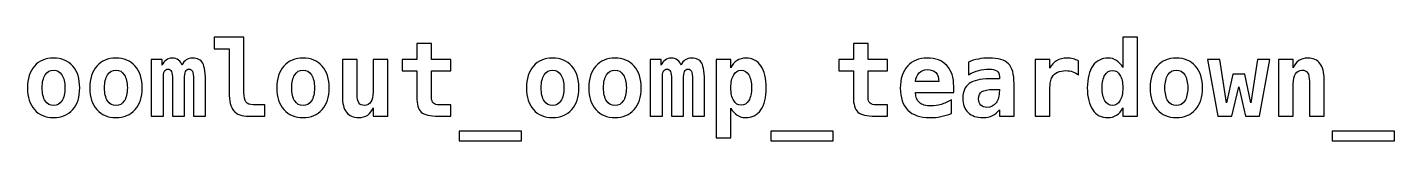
# Model space of a CAD drawing. Header units: centimetres. Extents: x -11.4 to 11.4, y -0.4 to 0.4.
# Drawn here: x -11.44 to -0.26, y -0.44 to 0.4 of the extents above; entities that cross this region are included whole.
import ezdxf

# ---------------------------------------------------------------- set-up
doc = ezdxf.new("R2010")
doc.units = ezdxf.units.CM
doc.header["$MEASUREMENT"] = 0
doc.layers.add('Layer 1', color=7, linetype='Continuous')

msp = doc.modelspace()

# ---------------------------------------------------------------- linework, layer by layer
at = {"layer": 'Layer 1'}
for points, knots in [([(-9.7876, -0.05109), (-9.7876, -0.05109), (-9.7876, 0.30607), (-9.7876, 0.30607), (-9.7876, 0.30607), (-9.7876, 0.30607), (-9.91037, 0.30607), (-9.91037, 0.30607), (-9.91037, 0.30607), (-9.91037, 0.30607), (-9.91037, 0.3992), (-9.91037, 0.3992), (-9.91037, 0.3992), (-9.91037, 0.3992), (-9.66653, 0.3992), (-9.66653, 0.3992), (-9.66653, 0.3992), (-9.66653, 0.3992), (-9.66653, -0.05109), (-9.66653, -0.05109), (-9.66653, -0.05109), (-9.66653, -0.08749), (-9.66088, -0.11318), (-9.64959, -0.12842), (-9.64959, -0.12842), (-9.6383, -0.14352), (-9.61911, -0.15114), (-9.59216, -0.15114), (-9.59216, -0.15114), (-9.59216, -0.15114), (-9.4955, -0.15114), (-9.4955, -0.15114), (-9.4955, -0.15114), (-9.4955, -0.15114), (-9.4955, -0.24427), (-9.4955, -0.24427), (-9.4955, -0.24427), (-9.4955, -0.24427), (-9.62603, -0.24427), (-9.62603, -0.24427), (-9.62603, -0.24427), (-9.6836, -0.24427), (-9.72495, -0.22931), (-9.75006, -0.19954), (-9.75006, -0.19954), (-9.77504, -0.16976), (-9.7876, -0.12037), (-9.7876, -0.05109)], [0, 0, 0, 0, 0.07692308, 0.07692308, 0.07692308, 0.07692308, 0.15384615, 0.15384615, 0.15384615, 0.15384615, 0.23076923, 0.23076923, 0.23076923, 0.23076923, 0.30769231, 0.30769231, 0.30769231, 0.30769231, 0.38461538, 0.38461538, 0.38461538, 0.38461538, 0.46153846, 0.46153846, 0.46153846, 0.46153846, 0.53846154, 0.53846154, 0.53846154, 0.53846154, 0.61538462, 0.61538462, 0.61538462, 0.61538462, 0.69230769, 0.69230769, 0.69230769, 0.69230769, 0.76923077, 0.76923077, 0.76923077, 0.76923077, 0.84615385, 0.84615385, 0.84615385, 0.84615385, 1, 1, 1, 1]), ([(-8.13319, 0.35009), (-8.13319, 0.35009), (-8.13319, 0.21886), (-8.13319, 0.21886), (-8.13319, 0.21886), (-8.13319, 0.21886), (-7.97486, 0.21886), (-7.97486, 0.21886), (-7.97486, 0.21886), (-7.97486, 0.21886), (-7.97486, 0.12572), (-7.97486, 0.12572), (-7.97486, 0.12572), (-7.97486, 0.12572), (-8.13319, 0.12572), (-8.13319, 0.12572), (-8.13319, 0.12572), (-8.13319, 0.12572), (-8.13319, -0.09328), (-8.13319, -0.09328), (-8.13319, -0.09328), (-8.13319, -0.11388), (-8.12811, -0.1287), (-8.11809, -0.13773), (-8.11809, -0.13773), (-8.10807, -0.14662), (-8.09128, -0.15114), (-8.06786, -0.15114), (-8.06786, -0.15114), (-8.06786, -0.15114), (-7.97486, -0.15114), (-7.97486, -0.15114), (-7.97486, -0.15114), (-7.97486, -0.15114), (-7.97486, -0.24427), (-7.97486, -0.24427), (-7.97486, -0.24427), (-7.97486, -0.24427), (-8.07661, -0.24427), (-8.07661, -0.24427), (-8.07661, -0.24427), (-8.14603, -0.24427), (-8.19302, -0.23312), (-8.21744, -0.21097), (-8.21744, -0.21097), (-8.24199, -0.18881), (-8.25427, -0.14761), (-8.25427, -0.08749), (-8.25427, -0.08749), (-8.25427, -0.08749), (-8.25427, 0.12572), (-8.25427, 0.12572), (-8.25427, 0.12572), (-8.25427, 0.12572), (-8.3728, 0.12572), (-8.3728, 0.12572), (-8.3728, 0.12572), (-8.3728, 0.12572), (-8.3728, 0.21886), (-8.3728, 0.21886), (-8.3728, 0.21886), (-8.3728, 0.21886), (-8.25427, 0.21886), (-8.25427, 0.21886), (-8.25427, 0.21886), (-8.25427, 0.21886), (-8.25427, 0.35009), (-8.25427, 0.35009), (-8.25427, 0.35009), (-8.25427, 0.35009), (-8.13319, 0.35009), (-8.13319, 0.35009)], [0, 0, 0, 0, 0.05263158, 0.05263158, 0.05263158, 0.05263158, 0.10526316, 0.10526316, 0.10526316, 0.10526316, 0.15789474, 0.15789474, 0.15789474, 0.15789474, 0.21052632, 0.21052632, 0.21052632, 0.21052632, 0.26315789, 0.26315789, 0.26315789, 0.26315789, 0.31578947, 0.31578947, 0.31578947, 0.31578947, 0.36842105, 0.36842105, 0.36842105, 0.36842105, 0.42105263, 0.42105263, 0.42105263, 0.42105263, 0.47368421, 0.47368421, 0.47368421, 0.47368421, 0.52631579, 0.52631579, 0.52631579, 0.52631579, 0.57894737, 0.57894737, 0.57894737, 0.57894737, 0.63157895, 0.63157895, 0.63157895, 0.63157895, 0.68421053, 0.68421053, 0.68421053, 0.68421053, 0.73684211, 0.73684211, 0.73684211, 0.73684211, 0.78947368, 0.78947368, 0.78947368, 0.78947368, 0.84210526, 0.84210526, 0.84210526, 0.84210526, 0.89473684, 0.89473684, 0.89473684, 0.89473684, 1, 1, 1, 1]), ([(-4.56529, 0.35009), (-4.56529, 0.35009), (-4.56529, 0.21886), (-4.56529, 0.21886), (-4.56529, 0.21886), (-4.56529, 0.21886), (-4.40696, 0.21886), (-4.40696, 0.21886), (-4.40696, 0.21886), (-4.40696, 0.21886), (-4.40696, 0.12572), (-4.40696, 0.12572), (-4.40696, 0.12572), (-4.40696, 0.12572), (-4.56529, 0.12572), (-4.56529, 0.12572), (-4.56529, 0.12572), (-4.56529, 0.12572), (-4.56529, -0.09328), (-4.56529, -0.09328), (-4.56529, -0.09328), (-4.56529, -0.11388), (-4.56021, -0.1287), (-4.55019, -0.13773), (-4.55019, -0.13773), (-4.54017, -0.14662), (-4.52338, -0.15114), (-4.49996, -0.15114), (-4.49996, -0.15114), (-4.49996, -0.15114), (-4.40696, -0.15114), (-4.40696, -0.15114), (-4.40696, -0.15114), (-4.40696, -0.15114), (-4.40696, -0.24427), (-4.40696, -0.24427), (-4.40696, -0.24427), (-4.40696, -0.24427), (-4.50871, -0.24427), (-4.50871, -0.24427), (-4.50871, -0.24427), (-4.57813, -0.24427), (-4.62512, -0.23312), (-4.64954, -0.21097), (-4.64954, -0.21097), (-4.67409, -0.18881), (-4.68637, -0.14761), (-4.68637, -0.08749), (-4.68637, -0.08749), (-4.68637, -0.08749), (-4.68637, 0.12572), (-4.68637, 0.12572), (-4.68637, 0.12572), (-4.68637, 0.12572), (-4.8049, 0.12572), (-4.8049, 0.12572), (-4.8049, 0.12572), (-4.8049, 0.12572), (-4.8049, 0.21886), (-4.8049, 0.21886), (-4.8049, 0.21886), (-4.8049, 0.21886), (-4.68637, 0.21886), (-4.68637, 0.21886), (-4.68637, 0.21886), (-4.68637, 0.21886), (-4.68637, 0.35009), (-4.68637, 0.35009), (-4.68637, 0.35009), (-4.68637, 0.35009), (-4.56529, 0.35009), (-4.56529, 0.35009)], [0, 0, 0, 0, 0.05263158, 0.05263158, 0.05263158, 0.05263158, 0.10526316, 0.10526316, 0.10526316, 0.10526316, 0.15789474, 0.15789474, 0.15789474, 0.15789474, 0.21052632, 0.21052632, 0.21052632, 0.21052632, 0.26315789, 0.26315789, 0.26315789, 0.26315789, 0.31578947, 0.31578947, 0.31578947, 0.31578947, 0.36842105, 0.36842105, 0.36842105, 0.36842105, 0.42105263, 0.42105263, 0.42105263, 0.42105263, 0.47368421, 0.47368421, 0.47368421, 0.47368421, 0.52631579, 0.52631579, 0.52631579, 0.52631579, 0.57894737, 0.57894737, 0.57894737, 0.57894737, 0.63157895, 0.63157895, 0.63157895, 0.63157895, 0.68421053, 0.68421053, 0.68421053, 0.68421053, 0.73684211, 0.73684211, 0.73684211, 0.73684211, 0.78947368, 0.78947368, 0.78947368, 0.78947368, 0.84210526, 0.84210526, 0.84210526, 0.84210526, 0.89473684, 0.89473684, 0.89473684, 0.89473684, 1, 1, 1, 1]), ([(-2.48501, 0.1531), (-2.48501, 0.1531), (-2.48501, 0.3992), (-2.48501, 0.3992), (-2.48501, 0.3992), (-2.48501, 0.3992), (-2.36393, 0.3992), (-2.36393, 0.3992), (-2.36393, 0.3992), (-2.36393, 0.3992), (-2.36393, -0.24427), (-2.36393, -0.24427), (-2.36393, -0.24427), (-2.36393, -0.24427), (-2.48501, -0.24427), (-2.48501, -0.24427), (-2.48501, -0.24427), (-2.48501, -0.24427), (-2.48501, -0.17569), (-2.48501, -0.17569), (-2.48501, -0.17569), (-2.49799, -0.20236), (-2.51464, -0.2224), (-2.53524, -0.23594), (-2.53524, -0.23594), (-2.5557, -0.24935), (-2.57983, -0.25612), (-2.60763, -0.25612), (-2.60763, -0.25612), (-2.66055, -0.25612), (-2.70161, -0.23496), (-2.73082, -0.19248), (-2.73082, -0.19248), (-2.76003, -0.15001), (-2.77457, -0.09032), (-2.77457, -0.01313), (-2.77457, -0.01313), (-2.77457, 0.06519), (-2.75975, 0.12516), (-2.73012, 0.16707), (-2.73012, 0.16707), (-2.70062, 0.20898), (-2.65829, 0.22987), (-2.60354, 0.22987), (-2.60354, 0.22987), (-2.5787, 0.22987), (-2.55655, 0.22352), (-2.53679, 0.21067), (-2.53679, 0.21067), (-2.51718, 0.19783), (-2.49982, 0.17864), (-2.48501, 0.1531)], [0, 0, 0, 0, 0.07142857, 0.07142857, 0.07142857, 0.07142857, 0.14285714, 0.14285714, 0.14285714, 0.14285714, 0.21428571, 0.21428571, 0.21428571, 0.21428571, 0.28571429, 0.28571429, 0.28571429, 0.28571429, 0.35714286, 0.35714286, 0.35714286, 0.35714286, 0.42857143, 0.42857143, 0.42857143, 0.42857143, 0.5, 0.5, 0.5, 0.5, 0.57142857, 0.57142857, 0.57142857, 0.57142857, 0.64285714, 0.64285714, 0.64285714, 0.64285714, 0.71428571, 0.71428571, 0.71428571, 0.71428571, 0.78571429, 0.78571429, 0.78571429, 0.78571429, 0.85714286, 0.85714286, 0.85714286, 0.85714286, 1, 1, 1, 1]), ([(-11.43608, -0.01313), (-11.43608, 0.06152), (-11.41675, 0.12064), (-11.37808, 0.16439), (-11.37808, 0.16439), (-11.33928, 0.20799), (-11.28735, 0.22987), (-11.22201, 0.22987), (-11.22201, 0.22987), (-11.15654, 0.22987), (-11.10447, 0.20799), (-11.06566, 0.16439), (-11.06566, 0.16439), (-11.027, 0.12064), (-11.00766, 0.06152), (-11.00766, -0.01313), (-11.00766, -0.01313), (-11.00766, -0.08778), (-11.027, -0.1469), (-11.06566, -0.19065), (-11.06566, -0.19065), (-11.10447, -0.23425), (-11.15654, -0.25612), (-11.22201, -0.25612), (-11.22201, -0.25612), (-11.28735, -0.25612), (-11.33928, -0.23425), (-11.37808, -0.19065), (-11.37808, -0.19065), (-11.41675, -0.1469), (-11.43608, -0.08778), (-11.43608, -0.01313)], [0, 0, 0, 0, 0.11111111, 0.11111111, 0.11111111, 0.11111111, 0.22222222, 0.22222222, 0.22222222, 0.22222222, 0.33333333, 0.33333333, 0.33333333, 0.33333333, 0.44444444, 0.44444444, 0.44444444, 0.44444444, 0.55555556, 0.55555556, 0.55555556, 0.55555556, 0.66666667, 0.66666667, 0.66666667, 0.66666667, 0.77777778, 0.77777778, 0.77777778, 0.77777778, 1, 1, 1, 1]), ([(-10.92638, -0.01313), (-10.92638, 0.06152), (-10.90705, 0.12064), (-10.86838, 0.16439), (-10.86838, 0.16439), (-10.82958, 0.20799), (-10.77765, 0.22987), (-10.71231, 0.22987), (-10.71231, 0.22987), (-10.64684, 0.22987), (-10.59477, 0.20799), (-10.55596, 0.16439), (-10.55596, 0.16439), (-10.5173, 0.12064), (-10.49796, 0.06152), (-10.49796, -0.01313), (-10.49796, -0.01313), (-10.49796, -0.08778), (-10.5173, -0.1469), (-10.55596, -0.19065), (-10.55596, -0.19065), (-10.59477, -0.23425), (-10.64684, -0.25612), (-10.71231, -0.25612), (-10.71231, -0.25612), (-10.77765, -0.25612), (-10.82958, -0.23425), (-10.86838, -0.19065), (-10.86838, -0.19065), (-10.90705, -0.1469), (-10.92638, -0.08778), (-10.92638, -0.01313)], [0, 0, 0, 0, 0.11111111, 0.11111111, 0.11111111, 0.11111111, 0.22222222, 0.22222222, 0.22222222, 0.22222222, 0.33333333, 0.33333333, 0.33333333, 0.33333333, 0.44444444, 0.44444444, 0.44444444, 0.44444444, 0.55555556, 0.55555556, 0.55555556, 0.55555556, 0.66666667, 0.66666667, 0.66666667, 0.66666667, 0.77777778, 0.77777778, 0.77777778, 0.77777778, 1, 1, 1, 1]), ([(-10.17199, 0.17243), (-10.16296, 0.19205), (-10.15139, 0.20644), (-10.13728, 0.21575), (-10.13728, 0.21575), (-10.12317, 0.22521), (-10.10595, 0.22987), (-10.08563, 0.22987), (-10.08563, 0.22987), (-10.0457, 0.22987), (-10.01804, 0.21604), (-10.0028, 0.18852), (-10.0028, 0.18852), (-9.98742, 0.161), (-9.9798, 0.10357), (-9.9798, 0.0165), (-9.9798, 0.0165), (-9.9798, 0.0165), (-9.9798, -0.24427), (-9.9798, -0.24427), (-9.9798, -0.24427), (-9.9798, -0.24427), (-10.07886, -0.24427), (-10.07886, -0.24427), (-10.07886, -0.24427), (-10.07886, -0.24427), (-10.07886, 0.05291), (-10.07886, 0.05291), (-10.07886, 0.05291), (-10.07886, 0.08734), (-10.08154, 0.11034), (-10.08676, 0.12191), (-10.08676, 0.12191), (-10.09198, 0.13349), (-10.10144, 0.13927), (-10.11527, 0.13927), (-10.11527, 0.13927), (-10.12909, 0.13927), (-10.13869, 0.13334), (-10.14419, 0.12149), (-10.14419, 0.12149), (-10.1497, 0.10964), (-10.15252, 0.08678), (-10.15252, 0.05291), (-10.15252, 0.05291), (-10.15252, 0.05291), (-10.15252, -0.24427), (-10.15252, -0.24427), (-10.15252, -0.24427), (-10.15252, -0.24427), (-10.25073, -0.24427), (-10.25073, -0.24427), (-10.25073, -0.24427), (-10.25073, -0.24427), (-10.25073, 0.05291), (-10.25073, 0.05291), (-10.25073, 0.05291), (-10.25073, 0.08678), (-10.25355, 0.10964), (-10.25906, 0.12149), (-10.25906, 0.12149), (-10.26456, 0.13334), (-10.27416, 0.13927), (-10.28799, 0.13927), (-10.28799, 0.13927), (-10.30181, 0.13927), (-10.31127, 0.13349), (-10.31649, 0.12191), (-10.31649, 0.12191), (-10.32171, 0.11034), (-10.32439, 0.08734), (-10.32439, 0.05291), (-10.32439, 0.05291), (-10.32439, 0.05291), (-10.32439, -0.24427), (-10.32439, -0.24427), (-10.32439, -0.24427), (-10.32439, -0.24427), (-10.42345, -0.24427), (-10.42345, -0.24427), (-10.42345, -0.24427), (-10.42345, -0.24427), (-10.42345, 0.21886), (-10.42345, 0.21886), (-10.42345, 0.21886), (-10.42345, 0.21886), (-10.3354, 0.21886), (-10.3354, 0.21886), (-10.3354, 0.21886), (-10.3354, 0.21886), (-10.3354, 0.17074), (-10.3354, 0.17074), (-10.3354, 0.17074), (-10.32849, 0.18894), (-10.31748, 0.20334), (-10.30224, 0.21392), (-10.30224, 0.21392), (-10.28714, 0.2245), (-10.27021, 0.22987), (-10.25144, 0.22987), (-10.25144, 0.22987), (-10.23267, 0.22987), (-10.2156, 0.22422), (-10.20007, 0.21307), (-10.20007, 0.21307), (-10.18469, 0.20193), (-10.17524, 0.18838), (-10.17199, 0.17243)], [0, 0, 0, 0, 0.03571429, 0.03571429, 0.03571429, 0.03571429, 0.07142857, 0.07142857, 0.07142857, 0.07142857, 0.10714286, 0.10714286, 0.10714286, 0.10714286, 0.14285714, 0.14285714, 0.14285714, 0.14285714, 0.17857143, 0.17857143, 0.17857143, 0.17857143, 0.21428571, 0.21428571, 0.21428571, 0.21428571, 0.25, 0.25, 0.25, 0.25, 0.28571429, 0.28571429, 0.28571429, 0.28571429, 0.32142857, 0.32142857, 0.32142857, 0.32142857, 0.35714286, 0.35714286, 0.35714286, 0.35714286, 0.39285714, 0.39285714, 0.39285714, 0.39285714, 0.42857143, 0.42857143, 0.42857143, 0.42857143, 0.46428571, 0.46428571, 0.46428571, 0.46428571, 0.5, 0.5, 0.5, 0.5, 0.53571429, 0.53571429, 0.53571429, 0.53571429, 0.57142857, 0.57142857, 0.57142857, 0.57142857, 0.60714286, 0.60714286, 0.60714286, 0.60714286, 0.64285714, 0.64285714, 0.64285714, 0.64285714, 0.67857143, 0.67857143, 0.67857143, 0.67857143, 0.71428571, 0.71428571, 0.71428571, 0.71428571, 0.75, 0.75, 0.75, 0.75, 0.78571429, 0.78571429, 0.78571429, 0.78571429, 0.82142857, 0.82142857, 0.82142857, 0.82142857, 0.85714286, 0.85714286, 0.85714286, 0.85714286, 0.89285714, 0.89285714, 0.89285714, 0.89285714, 0.92857143, 0.92857143, 0.92857143, 0.92857143, 1, 1, 1, 1]), ([(-9.39728, -0.01313), (-9.39728, 0.06152), (-9.37795, 0.12064), (-9.33928, 0.16439), (-9.33928, 0.16439), (-9.30048, 0.20799), (-9.24855, 0.22987), (-9.18321, 0.22987), (-9.18321, 0.22987), (-9.11774, 0.22987), (-9.06567, 0.20799), (-9.02686, 0.16439), (-9.02686, 0.16439), (-8.9882, 0.12064), (-8.96886, 0.06152), (-8.96886, -0.01313), (-8.96886, -0.01313), (-8.96886, -0.08778), (-8.9882, -0.1469), (-9.02686, -0.19065), (-9.02686, -0.19065), (-9.06567, -0.23425), (-9.11774, -0.25612), (-9.18321, -0.25612), (-9.18321, -0.25612), (-9.24855, -0.25612), (-9.30048, -0.23425), (-9.33928, -0.19065), (-9.33928, -0.19065), (-9.37795, -0.1469), (-9.39728, -0.08778), (-9.39728, -0.01313)], [0, 0, 0, 0, 0.11111111, 0.11111111, 0.11111111, 0.11111111, 0.22222222, 0.22222222, 0.22222222, 0.22222222, 0.33333333, 0.33333333, 0.33333333, 0.33333333, 0.44444444, 0.44444444, 0.44444444, 0.44444444, 0.55555556, 0.55555556, 0.55555556, 0.55555556, 0.66666667, 0.66666667, 0.66666667, 0.66666667, 0.77777778, 0.77777778, 0.77777778, 0.77777778, 1, 1, 1, 1]), ([(-7.35848, -0.01313), (-7.35848, 0.06152), (-7.33915, 0.12064), (-7.30048, 0.16439), (-7.30048, 0.16439), (-7.26168, 0.20799), (-7.20975, 0.22987), (-7.14441, 0.22987), (-7.14441, 0.22987), (-7.07894, 0.22987), (-7.02687, 0.20799), (-6.98806, 0.16439), (-6.98806, 0.16439), (-6.9494, 0.12064), (-6.93006, 0.06152), (-6.93006, -0.01313), (-6.93006, -0.01313), (-6.93006, -0.08778), (-6.9494, -0.1469), (-6.98806, -0.19065), (-6.98806, -0.19065), (-7.02687, -0.23425), (-7.07894, -0.25612), (-7.14441, -0.25612), (-7.14441, -0.25612), (-7.20975, -0.25612), (-7.26168, -0.23425), (-7.30048, -0.19065), (-7.30048, -0.19065), (-7.33915, -0.1469), (-7.35848, -0.08778), (-7.35848, -0.01313)], [0, 0, 0, 0, 0.11111111, 0.11111111, 0.11111111, 0.11111111, 0.22222222, 0.22222222, 0.22222222, 0.22222222, 0.33333333, 0.33333333, 0.33333333, 0.33333333, 0.44444444, 0.44444444, 0.44444444, 0.44444444, 0.55555556, 0.55555556, 0.55555556, 0.55555556, 0.66666667, 0.66666667, 0.66666667, 0.66666667, 0.77777778, 0.77777778, 0.77777778, 0.77777778, 1, 1, 1, 1]), ([(-6.84878, -0.01313), (-6.84878, 0.06152), (-6.82945, 0.12064), (-6.79078, 0.16439), (-6.79078, 0.16439), (-6.75198, 0.20799), (-6.70005, 0.22987), (-6.63471, 0.22987), (-6.63471, 0.22987), (-6.56924, 0.22987), (-6.51717, 0.20799), (-6.47836, 0.16439), (-6.47836, 0.16439), (-6.4397, 0.12064), (-6.42036, 0.06152), (-6.42036, -0.01313), (-6.42036, -0.01313), (-6.42036, -0.08778), (-6.4397, -0.1469), (-6.47836, -0.19065), (-6.47836, -0.19065), (-6.51717, -0.23425), (-6.56924, -0.25612), (-6.63471, -0.25612), (-6.63471, -0.25612), (-6.70005, -0.25612), (-6.75198, -0.23425), (-6.79078, -0.19065), (-6.79078, -0.19065), (-6.82945, -0.1469), (-6.84878, -0.08778), (-6.84878, -0.01313)], [0, 0, 0, 0, 0.11111111, 0.11111111, 0.11111111, 0.11111111, 0.22222222, 0.22222222, 0.22222222, 0.22222222, 0.33333333, 0.33333333, 0.33333333, 0.33333333, 0.44444444, 0.44444444, 0.44444444, 0.44444444, 0.55555556, 0.55555556, 0.55555556, 0.55555556, 0.66666667, 0.66666667, 0.66666667, 0.66666667, 0.77777778, 0.77777778, 0.77777778, 0.77777778, 1, 1, 1, 1]), ([(-6.09439, 0.17243), (-6.08536, 0.19205), (-6.07379, 0.20644), (-6.05968, 0.21575), (-6.05968, 0.21575), (-6.04557, 0.22521), (-6.02835, 0.22987), (-6.00803, 0.22987), (-6.00803, 0.22987), (-5.9681, 0.22987), (-5.94044, 0.21604), (-5.9252, 0.18852), (-5.9252, 0.18852), (-5.90982, 0.161), (-5.9022, 0.10357), (-5.9022, 0.0165), (-5.9022, 0.0165), (-5.9022, 0.0165), (-5.9022, -0.24427), (-5.9022, -0.24427), (-5.9022, -0.24427), (-5.9022, -0.24427), (-6.00126, -0.24427), (-6.00126, -0.24427), (-6.00126, -0.24427), (-6.00126, -0.24427), (-6.00126, 0.05291), (-6.00126, 0.05291), (-6.00126, 0.05291), (-6.00126, 0.08734), (-6.00394, 0.11034), (-6.00916, 0.12191), (-6.00916, 0.12191), (-6.01438, 0.13349), (-6.02384, 0.13927), (-6.03767, 0.13927), (-6.03767, 0.13927), (-6.05149, 0.13927), (-6.06109, 0.13334), (-6.06659, 0.12149), (-6.06659, 0.12149), (-6.0721, 0.10964), (-6.07492, 0.08678), (-6.07492, 0.05291), (-6.07492, 0.05291), (-6.07492, 0.05291), (-6.07492, -0.24427), (-6.07492, -0.24427), (-6.07492, -0.24427), (-6.07492, -0.24427), (-6.17313, -0.24427), (-6.17313, -0.24427), (-6.17313, -0.24427), (-6.17313, -0.24427), (-6.17313, 0.05291), (-6.17313, 0.05291), (-6.17313, 0.05291), (-6.17313, 0.08678), (-6.17595, 0.10964), (-6.18146, 0.12149), (-6.18146, 0.12149), (-6.18696, 0.13334), (-6.19656, 0.13927), (-6.21039, 0.13927), (-6.21039, 0.13927), (-6.22421, 0.13927), (-6.23367, 0.13349), (-6.23889, 0.12191), (-6.23889, 0.12191), (-6.24411, 0.11034), (-6.24679, 0.08734), (-6.24679, 0.05291), (-6.24679, 0.05291), (-6.24679, 0.05291), (-6.24679, -0.24427), (-6.24679, -0.24427), (-6.24679, -0.24427), (-6.24679, -0.24427), (-6.34585, -0.24427), (-6.34585, -0.24427), (-6.34585, -0.24427), (-6.34585, -0.24427), (-6.34585, 0.21886), (-6.34585, 0.21886), (-6.34585, 0.21886), (-6.34585, 0.21886), (-6.2578, 0.21886), (-6.2578, 0.21886), (-6.2578, 0.21886), (-6.2578, 0.21886), (-6.2578, 0.17074), (-6.2578, 0.17074), (-6.2578, 0.17074), (-6.25089, 0.18894), (-6.23988, 0.20334), (-6.22464, 0.21392), (-6.22464, 0.21392), (-6.20954, 0.2245), (-6.19261, 0.22987), (-6.17384, 0.22987), (-6.17384, 0.22987), (-6.15507, 0.22987), (-6.138, 0.22422), (-6.12247, 0.21307), (-6.12247, 0.21307), (-6.10709, 0.20193), (-6.09764, 0.18838), (-6.09439, 0.17243)], [0, 0, 0, 0, 0.03571429, 0.03571429, 0.03571429, 0.03571429, 0.07142857, 0.07142857, 0.07142857, 0.07142857, 0.10714286, 0.10714286, 0.10714286, 0.10714286, 0.14285714, 0.14285714, 0.14285714, 0.14285714, 0.17857143, 0.17857143, 0.17857143, 0.17857143, 0.21428571, 0.21428571, 0.21428571, 0.21428571, 0.25, 0.25, 0.25, 0.25, 0.28571429, 0.28571429, 0.28571429, 0.28571429, 0.32142857, 0.32142857, 0.32142857, 0.32142857, 0.35714286, 0.35714286, 0.35714286, 0.35714286, 0.39285714, 0.39285714, 0.39285714, 0.39285714, 0.42857143, 0.42857143, 0.42857143, 0.42857143, 0.46428571, 0.46428571, 0.46428571, 0.46428571, 0.5, 0.5, 0.5, 0.5, 0.53571429, 0.53571429, 0.53571429, 0.53571429, 0.57142857, 0.57142857, 0.57142857, 0.57142857, 0.60714286, 0.60714286, 0.60714286, 0.60714286, 0.64285714, 0.64285714, 0.64285714, 0.64285714, 0.67857143, 0.67857143, 0.67857143, 0.67857143, 0.71428571, 0.71428571, 0.71428571, 0.71428571, 0.75, 0.75, 0.75, 0.75, 0.78571429, 0.78571429, 0.78571429, 0.78571429, 0.82142857, 0.82142857, 0.82142857, 0.82142857, 0.85714286, 0.85714286, 0.85714286, 0.85714286, 0.89285714, 0.89285714, 0.89285714, 0.89285714, 0.92857143, 0.92857143, 0.92857143, 0.92857143, 1, 1, 1, 1]), ([(-5.68714, -0.17894), (-5.68714, -0.17894), (-5.68714, -0.42038), (-5.68714, -0.42038), (-5.68714, -0.42038), (-5.68714, -0.42038), (-5.80821, -0.42038), (-5.80821, -0.42038), (-5.80821, -0.42038), (-5.80821, -0.42038), (-5.80821, 0.21886), (-5.80821, 0.21886), (-5.80821, 0.21886), (-5.80821, 0.21886), (-5.68714, 0.21886), (-5.68714, 0.21886), (-5.68714, 0.21886), (-5.68714, 0.21886), (-5.68714, 0.14943), (-5.68714, 0.14943), (-5.68714, 0.14943), (-5.67444, 0.1761), (-5.65779, 0.19614), (-5.63719, 0.20969), (-5.63719, 0.20969), (-5.61644, 0.22309), (-5.59231, 0.22987), (-5.56451, 0.22987), (-5.56451, 0.22987), (-5.5116, 0.22987), (-5.47053, 0.2087), (-5.44132, 0.16622), (-5.44132, 0.16622), (-5.41211, 0.12375), (-5.39758, 0.06406), (-5.39758, -0.01313), (-5.39758, -0.01313), (-5.39758, -0.0913), (-5.41239, -0.15142), (-5.44203, -0.19333), (-5.44203, -0.19333), (-5.47152, -0.23524), (-5.51385, -0.25612), (-5.56861, -0.25612), (-5.56861, -0.25612), (-5.59344, -0.25612), (-5.6156, -0.24977), (-5.63535, -0.23693), (-5.63535, -0.23693), (-5.65497, -0.22409), (-5.67232, -0.20476), (-5.68714, -0.17894)], [0, 0, 0, 0, 0.07142857, 0.07142857, 0.07142857, 0.07142857, 0.14285714, 0.14285714, 0.14285714, 0.14285714, 0.21428571, 0.21428571, 0.21428571, 0.21428571, 0.28571429, 0.28571429, 0.28571429, 0.28571429, 0.35714286, 0.35714286, 0.35714286, 0.35714286, 0.42857143, 0.42857143, 0.42857143, 0.42857143, 0.5, 0.5, 0.5, 0.5, 0.57142857, 0.57142857, 0.57142857, 0.57142857, 0.64285714, 0.64285714, 0.64285714, 0.64285714, 0.71428571, 0.71428571, 0.71428571, 0.71428571, 0.78571429, 0.78571429, 0.78571429, 0.78571429, 0.85714286, 0.85714286, 0.85714286, 0.85714286, 1, 1, 1, 1]), ([(-3.88541, -0.22141), (-3.91349, -0.23298), (-3.94214, -0.24159), (-3.97135, -0.24737), (-3.97135, -0.24737), (-4.00056, -0.25316), (-4.03146, -0.25612), (-4.06392, -0.25612), (-4.06392, -0.25612), (-4.14139, -0.25612), (-4.20051, -0.23538), (-4.24144, -0.19389), (-4.24144, -0.19389), (-4.28236, -0.15241), (-4.30282, -0.09272), (-4.30282, -0.01482), (-4.30282, -0.01482), (-4.30282, 0.06067), (-4.28306, 0.12036), (-4.24369, 0.16411), (-4.24369, 0.16411), (-4.20432, 0.20799), (-4.15056, 0.22987), (-4.08254, 0.22987), (-4.08254, 0.22987), (-4.01396, 0.22987), (-3.96062, 0.20955), (-3.92281, 0.1689), (-3.92281, 0.1689), (-3.88485, 0.12812), (-3.86594, 0.07083), (-3.86594, -0.00311), (-3.86594, -0.00311), (-3.86594, -0.00311), (-3.86594, -0.05208), (-3.86594, -0.05208), (-3.86594, -0.05208), (-3.86594, -0.05208), (-4.17921, -0.05208), (-4.17921, -0.05208), (-4.17921, -0.05208), (-4.17892, -0.08848), (-4.1682, -0.11558), (-4.14703, -0.1335), (-4.14703, -0.1335), (-4.12587, -0.15142), (-4.09426, -0.16045), (-4.05206, -0.16045), (-4.05206, -0.16045), (-4.02427, -0.16045), (-3.99689, -0.1565), (-3.96994, -0.14846), (-3.96994, -0.14846), (-3.94299, -0.14055), (-3.9149, -0.12785), (-3.88541, -0.1105), (-3.88541, -0.1105), (-3.88541, -0.1105), (-3.88541, -0.22141), (-3.88541, -0.22141)], [0, 0, 0, 0, 0.0625, 0.0625, 0.0625, 0.0625, 0.125, 0.125, 0.125, 0.125, 0.1875, 0.1875, 0.1875, 0.1875, 0.25, 0.25, 0.25, 0.25, 0.3125, 0.3125, 0.3125, 0.3125, 0.375, 0.375, 0.375, 0.375, 0.4375, 0.4375, 0.4375, 0.4375, 0.5, 0.5, 0.5, 0.5, 0.5625, 0.5625, 0.5625, 0.5625, 0.625, 0.625, 0.625, 0.625, 0.6875, 0.6875, 0.6875, 0.6875, 0.75, 0.75, 0.75, 0.75, 0.8125, 0.8125, 0.8125, 0.8125, 0.875, 0.875, 0.875, 0.875, 1, 1, 1, 1]), ([(-3.37317, 0.02003), (-3.37317, 0.02003), (-3.37317, -0.24427), (-3.37317, -0.24427), (-3.37317, -0.24427), (-3.37317, -0.24427), (-3.4934, -0.24427), (-3.4934, -0.24427), (-3.4934, -0.24427), (-3.4934, -0.24427), (-3.4934, -0.19262), (-3.4934, -0.19262), (-3.4934, -0.19262), (-3.50793, -0.21294), (-3.5267, -0.22861), (-3.54956, -0.23961), (-3.54956, -0.23961), (-3.57242, -0.25062), (-3.59768, -0.25612), (-3.6252, -0.25612), (-3.6252, -0.25612), (-3.67783, -0.25612), (-3.7189, -0.24215), (-3.74825, -0.21435), (-3.74825, -0.21435), (-3.7776, -0.18656), (-3.79227, -0.14761), (-3.79227, -0.0978), (-3.79227, -0.0978), (-3.79227, -0.04375), (-3.77478, -0.00382), (-3.73978, 0.02187), (-3.73978, 0.02187), (-3.70478, 0.04769), (-3.65074, 0.06053), (-3.5775, 0.06053), (-3.5775, 0.06053), (-3.5775, 0.06053), (-3.4934, 0.06053), (-3.4934, 0.06053), (-3.4934, 0.06053), (-3.4934, 0.06053), (-3.4934, 0.08071), (-3.4934, 0.08071), (-3.4934, 0.08071), (-3.4934, 0.10032), (-3.50045, 0.115), (-3.51471, 0.12502), (-3.51471, 0.12502), (-3.52896, 0.13504), (-3.54984, 0.14012), (-3.5775, 0.14012), (-3.5775, 0.14012), (-3.60643, 0.14012), (-3.63437, 0.13645), (-3.6616, 0.12925), (-3.6616, 0.12925), (-3.6887, 0.12191), (-3.71706, 0.11034), (-3.74655, 0.0944), (-3.74655, 0.0944), (-3.74655, 0.0944), (-3.74655, 0.19769), (-3.74655, 0.19769), (-3.74655, 0.19769), (-3.71988, 0.2087), (-3.69265, 0.21674), (-3.66513, 0.22196), (-3.66513, 0.22196), (-3.63747, 0.22718), (-3.60826, 0.22987), (-3.5775, 0.22987), (-3.5775, 0.22987), (-3.50215, 0.22987), (-3.44937, 0.21463), (-3.41889, 0.184), (-3.41889, 0.184), (-3.38841, 0.15338), (-3.37317, 0.09877), (-3.37317, 0.02003)], [0, 0, 0, 0, 0.04761905, 0.04761905, 0.04761905, 0.04761905, 0.0952381, 0.0952381, 0.0952381, 0.0952381, 0.14285714, 0.14285714, 0.14285714, 0.14285714, 0.19047619, 0.19047619, 0.19047619, 0.19047619, 0.23809524, 0.23809524, 0.23809524, 0.23809524, 0.28571429, 0.28571429, 0.28571429, 0.28571429, 0.33333333, 0.33333333, 0.33333333, 0.33333333, 0.38095238, 0.38095238, 0.38095238, 0.38095238, 0.42857143, 0.42857143, 0.42857143, 0.42857143, 0.47619048, 0.47619048, 0.47619048, 0.47619048, 0.52380952, 0.52380952, 0.52380952, 0.52380952, 0.57142857, 0.57142857, 0.57142857, 0.57142857, 0.61904762, 0.61904762, 0.61904762, 0.61904762, 0.66666667, 0.66666667, 0.66666667, 0.66666667, 0.71428571, 0.71428571, 0.71428571, 0.71428571, 0.76190476, 0.76190476, 0.76190476, 0.76190476, 0.80952381, 0.80952381, 0.80952381, 0.80952381, 0.85714286, 0.85714286, 0.85714286, 0.85714286, 0.9047619, 0.9047619, 0.9047619, 0.9047619, 1, 1, 1, 1]), ([(-2.84569, 0.09101), (-2.85896, 0.10315), (-2.87448, 0.11232), (-2.89226, 0.11839), (-2.89226, 0.11839), (-2.91004, 0.12445), (-2.92951, 0.12742), (-2.95082, 0.12742), (-2.95082, 0.12742), (-2.97636, 0.12742), (-2.9988, 0.1229), (-3.01799, 0.11401), (-3.01799, 0.11401), (-3.03718, 0.10498), (-3.052, 0.092), (-3.06244, 0.07492), (-3.06244, 0.07492), (-3.06907, 0.06448), (-3.07373, 0.05178), (-3.07627, 0.03682), (-3.07627, 0.03682), (-3.07895, 0.02201), (-3.08022, -0.00057), (-3.08022, -0.03091), (-3.08022, -0.03091), (-3.08022, -0.03091), (-3.08022, -0.24427), (-3.08022, -0.24427), (-3.08022, -0.24427), (-3.08022, -0.24427), (-3.20129, -0.24427), (-3.20129, -0.24427), (-3.20129, -0.24427), (-3.20129, -0.24427), (-3.20129, 0.21886), (-3.20129, 0.21886), (-3.20129, 0.21886), (-3.20129, 0.21886), (-3.08022, 0.21886), (-3.08022, 0.21886), (-3.08022, 0.21886), (-3.08022, 0.21886), (-3.08022, 0.14675), (-3.08022, 0.14675), (-3.08022, 0.14675), (-3.06837, 0.17328), (-3.05016, 0.19374), (-3.02561, 0.20813), (-3.02561, 0.20813), (-3.00106, 0.22267), (-2.97241, 0.22987), (-2.93953, 0.22987), (-2.93953, 0.22987), (-2.92302, 0.22987), (-2.90679, 0.22789), (-2.89099, 0.2238), (-2.89099, 0.2238), (-2.87518, 0.21985), (-2.86008, 0.21392), (-2.84569, 0.20616), (-2.84569, 0.20616), (-2.84569, 0.20616), (-2.84569, 0.09101), (-2.84569, 0.09101)], [0, 0, 0, 0, 0.05882353, 0.05882353, 0.05882353, 0.05882353, 0.11764706, 0.11764706, 0.11764706, 0.11764706, 0.17647059, 0.17647059, 0.17647059, 0.17647059, 0.23529412, 0.23529412, 0.23529412, 0.23529412, 0.29411765, 0.29411765, 0.29411765, 0.29411765, 0.35294118, 0.35294118, 0.35294118, 0.35294118, 0.41176471, 0.41176471, 0.41176471, 0.41176471, 0.47058824, 0.47058824, 0.47058824, 0.47058824, 0.52941176, 0.52941176, 0.52941176, 0.52941176, 0.58823529, 0.58823529, 0.58823529, 0.58823529, 0.64705882, 0.64705882, 0.64705882, 0.64705882, 0.70588235, 0.70588235, 0.70588235, 0.70588235, 0.76470588, 0.76470588, 0.76470588, 0.76470588, 0.82352941, 0.82352941, 0.82352941, 0.82352941, 0.88235294, 0.88235294, 0.88235294, 0.88235294, 1, 1, 1, 1]), ([(-2.26148, -0.01313), (-2.26148, 0.06152), (-2.24215, 0.12064), (-2.20348, 0.16439), (-2.20348, 0.16439), (-2.16468, 0.20799), (-2.11275, 0.22987), (-2.04741, 0.22987), (-2.04741, 0.22987), (-1.98194, 0.22987), (-1.92987, 0.20799), (-1.89106, 0.16439), (-1.89106, 0.16439), (-1.8524, 0.12064), (-1.83306, 0.06152), (-1.83306, -0.01313), (-1.83306, -0.01313), (-1.83306, -0.08778), (-1.8524, -0.1469), (-1.89106, -0.19065), (-1.89106, -0.19065), (-1.92987, -0.23425), (-1.98194, -0.25612), (-2.04741, -0.25612), (-2.04741, -0.25612), (-2.11275, -0.25612), (-2.16468, -0.23425), (-2.20348, -0.19065), (-2.20348, -0.19065), (-2.24215, -0.1469), (-2.26148, -0.08778), (-2.26148, -0.01313)], [0, 0, 0, 0, 0.11111111, 0.11111111, 0.11111111, 0.11111111, 0.22222222, 0.22222222, 0.22222222, 0.22222222, 0.33333333, 0.33333333, 0.33333333, 0.33333333, 0.44444444, 0.44444444, 0.44444444, 0.44444444, 0.55555556, 0.55555556, 0.55555556, 0.55555556, 0.66666667, 0.66666667, 0.66666667, 0.66666667, 0.77777778, 0.77777778, 0.77777778, 0.77777778, 1, 1, 1, 1]), ([(-0.83991, 0.05644), (-0.83991, 0.05644), (-0.83991, -0.24427), (-0.83991, -0.24427), (-0.83991, -0.24427), (-0.83991, -0.24427), (-0.96014, -0.24427), (-0.96014, -0.24427), (-0.96014, -0.24427), (-0.96014, -0.24427), (-0.96014, 0.03781), (-0.96014, 0.03781), (-0.96014, 0.03781), (-0.96014, 0.0714), (-0.96494, 0.09553), (-0.97439, 0.10992), (-0.97439, 0.10992), (-0.98399, 0.12445), (-0.99951, 0.13165), (-1.02096, 0.13165), (-1.02096, 0.13165), (-1.04283, 0.13165), (-1.0599, 0.12191), (-1.07246, 0.1023), (-1.07246, 0.1023), (-1.08502, 0.08269), (-1.09137, 0.05559), (-1.09137, 0.02088), (-1.09137, 0.02088), (-1.09137, 0.02088), (-1.09137, -0.24427), (-1.09137, -0.24427), (-1.09137, -0.24427), (-1.09137, -0.24427), (-1.2116, -0.24427), (-1.2116, -0.24427), (-1.2116, -0.24427), (-1.2116, -0.24427), (-1.2116, 0.21886), (-1.2116, 0.21886), (-1.2116, 0.21886), (-1.2116, 0.21886), (-1.09137, 0.21886), (-1.09137, 0.21886), (-1.09137, 0.21886), (-1.09137, 0.21886), (-1.09137, 0.14943), (-1.09137, 0.14943), (-1.09137, 0.14943), (-1.08276, 0.17497), (-1.06823, 0.19473), (-1.04749, 0.20884), (-1.04749, 0.20884), (-1.02688, 0.22281), (-1.00191, 0.22987), (-0.9727, 0.22987), (-0.9727, 0.22987), (-0.92881, 0.22987), (-0.89579, 0.21533), (-0.87336, 0.18626), (-0.87336, 0.18626), (-0.85106, 0.15719), (-0.83991, 0.11387), (-0.83991, 0.05644)], [0, 0, 0, 0, 0.05882353, 0.05882353, 0.05882353, 0.05882353, 0.11764706, 0.11764706, 0.11764706, 0.11764706, 0.17647059, 0.17647059, 0.17647059, 0.17647059, 0.23529412, 0.23529412, 0.23529412, 0.23529412, 0.29411765, 0.29411765, 0.29411765, 0.29411765, 0.35294118, 0.35294118, 0.35294118, 0.35294118, 0.41176471, 0.41176471, 0.41176471, 0.41176471, 0.47058824, 0.47058824, 0.47058824, 0.47058824, 0.52941176, 0.52941176, 0.52941176, 0.52941176, 0.58823529, 0.58823529, 0.58823529, 0.58823529, 0.64705882, 0.64705882, 0.64705882, 0.64705882, 0.70588235, 0.70588235, 0.70588235, 0.70588235, 0.76470588, 0.76470588, 0.76470588, 0.76470588, 0.82352941, 0.82352941, 0.82352941, 0.82352941, 0.88235294, 0.88235294, 0.88235294, 0.88235294, 1, 1, 1, 1]), ([(-11.22201, 0.13165), (-11.25094, 0.13165), (-11.27366, 0.11895), (-11.29017, 0.09341), (-11.29017, 0.09341), (-11.30668, 0.06787), (-11.31501, 0.03231), (-11.31501, -0.01313), (-11.31501, -0.01313), (-11.31501, -0.05857), (-11.30668, -0.09413), (-11.29017, -0.11967), (-11.29017, -0.11967), (-11.27366, -0.14521), (-11.25094, -0.15791), (-11.22201, -0.15791), (-11.22201, -0.15791), (-11.19294, -0.15791), (-11.17008, -0.14521), (-11.15357, -0.11967), (-11.15357, -0.11967), (-11.13706, -0.09413), (-11.12874, -0.05857), (-11.12874, -0.01313), (-11.12874, -0.01313), (-11.12874, 0.03231), (-11.13706, 0.06787), (-11.15357, 0.09341), (-11.15357, 0.09341), (-11.17008, 0.11895), (-11.19294, 0.13165), (-11.22201, 0.13165)], [0, 0, 0, 0, 0.11111111, 0.11111111, 0.11111111, 0.11111111, 0.22222222, 0.22222222, 0.22222222, 0.22222222, 0.33333333, 0.33333333, 0.33333333, 0.33333333, 0.44444444, 0.44444444, 0.44444444, 0.44444444, 0.55555556, 0.55555556, 0.55555556, 0.55555556, 0.66666667, 0.66666667, 0.66666667, 0.66666667, 0.77777778, 0.77777778, 0.77777778, 0.77777778, 1, 1, 1, 1]), ([(-10.71231, 0.13165), (-10.74124, 0.13165), (-10.76396, 0.11895), (-10.78047, 0.09341), (-10.78047, 0.09341), (-10.79698, 0.06787), (-10.80531, 0.03231), (-10.80531, -0.01313), (-10.80531, -0.01313), (-10.80531, -0.05857), (-10.79698, -0.09413), (-10.78047, -0.11967), (-10.78047, -0.11967), (-10.76396, -0.14521), (-10.74124, -0.15791), (-10.71231, -0.15791), (-10.71231, -0.15791), (-10.68324, -0.15791), (-10.66038, -0.14521), (-10.64387, -0.11967), (-10.64387, -0.11967), (-10.62736, -0.09413), (-10.61904, -0.05857), (-10.61904, -0.01313), (-10.61904, -0.01313), (-10.61904, 0.03231), (-10.62736, 0.06787), (-10.64387, 0.09341), (-10.64387, 0.09341), (-10.66038, 0.11895), (-10.68324, 0.13165), (-10.71231, 0.13165)], [0, 0, 0, 0, 0.11111111, 0.11111111, 0.11111111, 0.11111111, 0.22222222, 0.22222222, 0.22222222, 0.22222222, 0.33333333, 0.33333333, 0.33333333, 0.33333333, 0.44444444, 0.44444444, 0.44444444, 0.44444444, 0.55555556, 0.55555556, 0.55555556, 0.55555556, 0.66666667, 0.66666667, 0.66666667, 0.66666667, 0.77777778, 0.77777778, 0.77777778, 0.77777778, 1, 1, 1, 1]), ([(-9.18321, 0.13165), (-9.21214, 0.13165), (-9.23486, 0.11895), (-9.25137, 0.09341), (-9.25137, 0.09341), (-9.26788, 0.06787), (-9.27621, 0.03231), (-9.27621, -0.01313), (-9.27621, -0.01313), (-9.27621, -0.05857), (-9.26788, -0.09413), (-9.25137, -0.11967), (-9.25137, -0.11967), (-9.23486, -0.14521), (-9.21214, -0.15791), (-9.18321, -0.15791), (-9.18321, -0.15791), (-9.15414, -0.15791), (-9.13128, -0.14521), (-9.11477, -0.11967), (-9.11477, -0.11967), (-9.09826, -0.09413), (-9.08994, -0.05857), (-9.08994, -0.01313), (-9.08994, -0.01313), (-9.08994, 0.03231), (-9.09826, 0.06787), (-9.11477, 0.09341), (-9.11477, 0.09341), (-9.13128, 0.11895), (-9.15414, 0.13165), (-9.18321, 0.13165)], [0, 0, 0, 0, 0.11111111, 0.11111111, 0.11111111, 0.11111111, 0.22222222, 0.22222222, 0.22222222, 0.22222222, 0.33333333, 0.33333333, 0.33333333, 0.33333333, 0.44444444, 0.44444444, 0.44444444, 0.44444444, 0.55555556, 0.55555556, 0.55555556, 0.55555556, 0.66666667, 0.66666667, 0.66666667, 0.66666667, 0.77777778, 0.77777778, 0.77777778, 0.77777778, 1, 1, 1, 1]), ([(-8.86218, -0.08256), (-8.86218, -0.08256), (-8.86218, 0.21886), (-8.86218, 0.21886), (-8.86218, 0.21886), (-8.86218, 0.21886), (-8.74111, 0.21886), (-8.74111, 0.21886), (-8.74111, 0.21886), (-8.74111, 0.21886), (-8.74111, -0.06407), (-8.74111, -0.06407), (-8.74111, -0.06407), (-8.74111, -0.09737), (-8.73645, -0.12122), (-8.72699, -0.13561), (-8.72699, -0.13561), (-8.71768, -0.14987), (-8.70202, -0.15706), (-8.68029, -0.15706), (-8.68029, -0.15706), (-8.65841, -0.15706), (-8.64148, -0.14747), (-8.6292, -0.12814), (-8.6292, -0.12814), (-8.61693, -0.1088), (-8.61072, -0.08185), (-8.61072, -0.047), (-8.61072, -0.047), (-8.61072, -0.047), (-8.61072, 0.21886), (-8.61072, 0.21886), (-8.61072, 0.21886), (-8.61072, 0.21886), (-8.48964, 0.21886), (-8.48964, 0.21886), (-8.48964, 0.21886), (-8.48964, 0.21886), (-8.48964, -0.24427), (-8.48964, -0.24427), (-8.48964, -0.24427), (-8.48964, -0.24427), (-8.61072, -0.24427), (-8.61072, -0.24427), (-8.61072, -0.24427), (-8.61072, -0.24427), (-8.61072, -0.17569), (-8.61072, -0.17569), (-8.61072, -0.17569), (-8.61933, -0.20123), (-8.63386, -0.22099), (-8.65432, -0.2351), (-8.65432, -0.2351), (-8.67492, -0.24907), (-8.69962, -0.25612), (-8.72855, -0.25612), (-8.72855, -0.25612), (-8.77271, -0.25612), (-8.80602, -0.24159), (-8.82845, -0.21238), (-8.82845, -0.21238), (-8.85089, -0.18317), (-8.86218, -0.13985), (-8.86218, -0.08256)], [0, 0, 0, 0, 0.05882353, 0.05882353, 0.05882353, 0.05882353, 0.11764706, 0.11764706, 0.11764706, 0.11764706, 0.17647059, 0.17647059, 0.17647059, 0.17647059, 0.23529412, 0.23529412, 0.23529412, 0.23529412, 0.29411765, 0.29411765, 0.29411765, 0.29411765, 0.35294118, 0.35294118, 0.35294118, 0.35294118, 0.41176471, 0.41176471, 0.41176471, 0.41176471, 0.47058824, 0.47058824, 0.47058824, 0.47058824, 0.52941176, 0.52941176, 0.52941176, 0.52941176, 0.58823529, 0.58823529, 0.58823529, 0.58823529, 0.64705882, 0.64705882, 0.64705882, 0.64705882, 0.70588235, 0.70588235, 0.70588235, 0.70588235, 0.76470588, 0.76470588, 0.76470588, 0.76470588, 0.82352941, 0.82352941, 0.82352941, 0.82352941, 0.88235294, 0.88235294, 0.88235294, 0.88235294, 1, 1, 1, 1]), ([(-7.14441, 0.13165), (-7.17334, 0.13165), (-7.19606, 0.11895), (-7.21257, 0.09341), (-7.21257, 0.09341), (-7.22908, 0.06787), (-7.23741, 0.03231), (-7.23741, -0.01313), (-7.23741, -0.01313), (-7.23741, -0.05857), (-7.22908, -0.09413), (-7.21257, -0.11967), (-7.21257, -0.11967), (-7.19606, -0.14521), (-7.17334, -0.15791), (-7.14441, -0.15791), (-7.14441, -0.15791), (-7.11534, -0.15791), (-7.09248, -0.14521), (-7.07597, -0.11967), (-7.07597, -0.11967), (-7.05946, -0.09413), (-7.05114, -0.05857), (-7.05114, -0.01313), (-7.05114, -0.01313), (-7.05114, 0.03231), (-7.05946, 0.06787), (-7.07597, 0.09341), (-7.07597, 0.09341), (-7.09248, 0.11895), (-7.11534, 0.13165), (-7.14441, 0.13165)], [0, 0, 0, 0, 0.11111111, 0.11111111, 0.11111111, 0.11111111, 0.22222222, 0.22222222, 0.22222222, 0.22222222, 0.33333333, 0.33333333, 0.33333333, 0.33333333, 0.44444444, 0.44444444, 0.44444444, 0.44444444, 0.55555556, 0.55555556, 0.55555556, 0.55555556, 0.66666667, 0.66666667, 0.66666667, 0.66666667, 0.77777778, 0.77777778, 0.77777778, 0.77777778, 1, 1, 1, 1]), ([(-6.63471, 0.13165), (-6.66364, 0.13165), (-6.68636, 0.11895), (-6.70287, 0.09341), (-6.70287, 0.09341), (-6.71938, 0.06787), (-6.72771, 0.03231), (-6.72771, -0.01313), (-6.72771, -0.01313), (-6.72771, -0.05857), (-6.71938, -0.09413), (-6.70287, -0.11967), (-6.70287, -0.11967), (-6.68636, -0.14521), (-6.66364, -0.15791), (-6.63471, -0.15791), (-6.63471, -0.15791), (-6.60564, -0.15791), (-6.58278, -0.14521), (-6.56627, -0.11967), (-6.56627, -0.11967), (-6.54976, -0.09413), (-6.54144, -0.05857), (-6.54144, -0.01313), (-6.54144, -0.01313), (-6.54144, 0.03231), (-6.54976, 0.06787), (-6.56627, 0.09341), (-6.56627, 0.09341), (-6.58278, 0.11895), (-6.60564, 0.13165), (-6.63471, 0.13165)], [0, 0, 0, 0, 0.11111111, 0.11111111, 0.11111111, 0.11111111, 0.22222222, 0.22222222, 0.22222222, 0.22222222, 0.33333333, 0.33333333, 0.33333333, 0.33333333, 0.44444444, 0.44444444, 0.44444444, 0.44444444, 0.55555556, 0.55555556, 0.55555556, 0.55555556, 0.66666667, 0.66666667, 0.66666667, 0.66666667, 0.77777778, 0.77777778, 0.77777778, 0.77777778, 1, 1, 1, 1]), ([(-5.51865, -0.01228), (-5.51865, 0.03245), (-5.52613, 0.06745), (-5.54095, 0.0927), (-5.54095, 0.0927), (-5.55576, 0.1181), (-5.57637, 0.1308), (-5.60247, 0.1308), (-5.60247, 0.1308), (-5.62858, 0.1308), (-5.64932, 0.1181), (-5.66442, 0.0927), (-5.66442, 0.0927), (-5.67952, 0.06745), (-5.68714, 0.03245), (-5.68714, -0.01228), (-5.68714, -0.01228), (-5.68714, -0.05687), (-5.67952, -0.09201), (-5.66442, -0.11727), (-5.66442, -0.11727), (-5.64932, -0.14267), (-5.62858, -0.15537), (-5.60247, -0.15537), (-5.60247, -0.15537), (-5.57637, -0.15537), (-5.55576, -0.14267), (-5.54095, -0.11727), (-5.54095, -0.11727), (-5.52613, -0.09201), (-5.51865, -0.05687), (-5.51865, -0.01228)], [0, 0, 0, 0, 0.11111111, 0.11111111, 0.11111111, 0.11111111, 0.22222222, 0.22222222, 0.22222222, 0.22222222, 0.33333333, 0.33333333, 0.33333333, 0.33333333, 0.44444444, 0.44444444, 0.44444444, 0.44444444, 0.55555556, 0.55555556, 0.55555556, 0.55555556, 0.66666667, 0.66666667, 0.66666667, 0.66666667, 0.77777778, 0.77777778, 0.77777778, 0.77777778, 1, 1, 1, 1]), ([(-3.98786, 0.03852), (-3.98842, 0.07055), (-3.99661, 0.09482), (-4.01241, 0.11119), (-4.01241, 0.11119), (-4.02836, 0.1277), (-4.05164, 0.13588), (-4.08254, 0.13588), (-4.08254, 0.13588), (-4.11034, 0.13588), (-4.1325, 0.12742), (-4.14901, 0.11034), (-4.14901, 0.11034), (-4.16552, 0.09341), (-4.17525, 0.06928), (-4.17836, 0.03809), (-4.17836, 0.03809), (-4.17836, 0.03809), (-3.98786, 0.03852), (-3.98786, 0.03852)], [0, 0, 0, 0, 0.16666667, 0.16666667, 0.16666667, 0.16666667, 0.33333333, 0.33333333, 0.33333333, 0.33333333, 0.5, 0.5, 0.5, 0.5, 0.66666667, 0.66666667, 0.66666667, 0.66666667, 1, 1, 1, 1]), ([(-2.65349, -0.01398), (-2.65349, -0.05857), (-2.64601, -0.0937), (-2.6312, -0.11896), (-2.6312, -0.11896), (-2.61638, -0.14436), (-2.59578, -0.15706), (-2.56967, -0.15706), (-2.56967, -0.15706), (-2.54357, -0.15706), (-2.52282, -0.14436), (-2.50772, -0.11896), (-2.50772, -0.11896), (-2.49263, -0.0937), (-2.48501, -0.05857), (-2.48501, -0.01398), (-2.48501, -0.01398), (-2.48501, 0.03076), (-2.49263, 0.06575), (-2.50772, 0.09101), (-2.50772, 0.09101), (-2.52282, 0.11641), (-2.54357, 0.12911), (-2.56967, 0.12911), (-2.56967, 0.12911), (-2.59578, 0.12911), (-2.61638, 0.11641), (-2.6312, 0.09101), (-2.6312, 0.09101), (-2.64601, 0.06575), (-2.65349, 0.03076), (-2.65349, -0.01398)], [0, 0, 0, 0, 0.11111111, 0.11111111, 0.11111111, 0.11111111, 0.22222222, 0.22222222, 0.22222222, 0.22222222, 0.33333333, 0.33333333, 0.33333333, 0.33333333, 0.44444444, 0.44444444, 0.44444444, 0.44444444, 0.55555556, 0.55555556, 0.55555556, 0.55555556, 0.66666667, 0.66666667, 0.66666667, 0.66666667, 0.77777778, 0.77777778, 0.77777778, 0.77777778, 1, 1, 1, 1]), ([(-2.04741, 0.13165), (-2.07634, 0.13165), (-2.09906, 0.11895), (-2.11557, 0.09341), (-2.11557, 0.09341), (-2.13208, 0.06787), (-2.14041, 0.03231), (-2.14041, -0.01313), (-2.14041, -0.01313), (-2.14041, -0.05857), (-2.13208, -0.09413), (-2.11557, -0.11967), (-2.11557, -0.11967), (-2.09906, -0.14521), (-2.07634, -0.15791), (-2.04741, -0.15791), (-2.04741, -0.15791), (-2.01834, -0.15791), (-1.99548, -0.14521), (-1.97897, -0.11967), (-1.97897, -0.11967), (-1.96246, -0.09413), (-1.95414, -0.05857), (-1.95414, -0.01313), (-1.95414, -0.01313), (-1.95414, 0.03231), (-1.96246, 0.06787), (-1.97897, 0.09341), (-1.97897, 0.09341), (-1.99548, 0.11895), (-2.01834, 0.13165), (-2.04741, 0.13165)], [0, 0, 0, 0, 0.11111111, 0.11111111, 0.11111111, 0.11111111, 0.22222222, 0.22222222, 0.22222222, 0.22222222, 0.33333333, 0.33333333, 0.33333333, 0.33333333, 0.44444444, 0.44444444, 0.44444444, 0.44444444, 0.55555556, 0.55555556, 0.55555556, 0.55555556, 0.66666667, 0.66666667, 0.66666667, 0.66666667, 0.77777778, 0.77777778, 0.77777778, 0.77777778, 1, 1, 1, 1]), ([(-1.79242, 0.21886), (-1.79242, 0.21886), (-1.69153, 0.21886), (-1.69153, 0.21886), (-1.69153, 0.21886), (-1.69153, 0.21886), (-1.63663, -0.1359), (-1.63663, -0.1359), (-1.63663, -0.1359), (-1.63663, -0.1359), (-1.58654, 0.09778), (-1.58654, 0.09778), (-1.58654, 0.09778), (-1.58654, 0.09778), (-1.48861, 0.09778), (-1.48861, 0.09778), (-1.48861, 0.09778), (-1.48861, 0.09778), (-1.43936, -0.1359), (-1.43936, -0.1359), (-1.43936, -0.1359), (-1.43936, -0.1359), (-1.38362, 0.21886), (-1.38362, 0.21886), (-1.38362, 0.21886), (-1.38362, 0.21886), (-1.28272, 0.21886), (-1.28272, 0.21886), (-1.28272, 0.21886), (-1.28272, 0.21886), (-1.36669, -0.24427), (-1.36669, -0.24427), (-1.36669, -0.24427), (-1.36669, -0.24427), (-1.48155, -0.24427), (-1.48155, -0.24427), (-1.48155, -0.24427), (-1.48155, -0.24427), (-1.53771, -0.00353), (-1.53771, -0.00353), (-1.53771, -0.00353), (-1.53771, -0.00353), (-1.59359, -0.24427), (-1.59359, -0.24427), (-1.59359, -0.24427), (-1.59359, -0.24427), (-1.70846, -0.24427), (-1.70846, -0.24427), (-1.70846, -0.24427), (-1.70846, -0.24427), (-1.79242, 0.21886), (-1.79242, 0.21886)], [0, 0, 0, 0, 0.07142857, 0.07142857, 0.07142857, 0.07142857, 0.14285714, 0.14285714, 0.14285714, 0.14285714, 0.21428571, 0.21428571, 0.21428571, 0.21428571, 0.28571429, 0.28571429, 0.28571429, 0.28571429, 0.35714286, 0.35714286, 0.35714286, 0.35714286, 0.42857143, 0.42857143, 0.42857143, 0.42857143, 0.5, 0.5, 0.5, 0.5, 0.57142857, 0.57142857, 0.57142857, 0.57142857, 0.64285714, 0.64285714, 0.64285714, 0.64285714, 0.71428571, 0.71428571, 0.71428571, 0.71428571, 0.78571429, 0.78571429, 0.78571429, 0.78571429, 0.85714286, 0.85714286, 0.85714286, 0.85714286, 1, 1, 1, 1]), ([(-3.5418, -0.02668), (-3.5871, -0.02668), (-3.61871, -0.03246), (-3.63663, -0.04403), (-3.63663, -0.04403), (-3.65455, -0.0556), (-3.66358, -0.0755), (-3.66358, -0.10358), (-3.66358, -0.10358), (-3.66358, -0.12461), (-3.65737, -0.14126), (-3.64495, -0.15368), (-3.64495, -0.15368), (-3.63253, -0.16609), (-3.61574, -0.1723), (-3.59443, -0.1723), (-3.59443, -0.1723), (-3.5624, -0.1723), (-3.53757, -0.16017), (-3.51993, -0.13604), (-3.51993, -0.13604), (-3.50229, -0.11191), (-3.4934, -0.07818), (-3.4934, -0.035), (-3.4934, -0.035), (-3.4934, -0.035), (-3.4934, -0.02668), (-3.4934, -0.02668), (-3.4934, -0.02668), (-3.4934, -0.02668), (-3.5418, -0.02668), (-3.5418, -0.02668)], [0, 0, 0, 0, 0.11111111, 0.11111111, 0.11111111, 0.11111111, 0.22222222, 0.22222222, 0.22222222, 0.22222222, 0.33333333, 0.33333333, 0.33333333, 0.33333333, 0.44444444, 0.44444444, 0.44444444, 0.44444444, 0.55555556, 0.55555556, 0.55555556, 0.55555556, 0.66666667, 0.66666667, 0.66666667, 0.66666667, 0.77777778, 0.77777778, 0.77777778, 0.77777778, 1, 1, 1, 1]), ([(-7.39912, -0.36534), (-7.39912, -0.36534), (-7.39912, -0.44408), (-7.39912, -0.44408), (-7.39912, -0.44408), (-7.39912, -0.44408), (-7.90882, -0.44408), (-7.90882, -0.44408), (-7.90882, -0.44408), (-7.90882, -0.44408), (-7.90882, -0.36534), (-7.90882, -0.36534), (-7.90882, -0.36534), (-7.90882, -0.36534), (-7.39912, -0.36534), (-7.39912, -0.36534)], [0, 0, 0, 0, 0.2, 0.2, 0.2, 0.2, 0.4, 0.4, 0.4, 0.4, 0.6, 0.6, 0.6, 0.6, 1, 1, 1, 1]), ([(-4.85062, -0.36534), (-4.85062, -0.36534), (-4.85062, -0.44408), (-4.85062, -0.44408), (-4.85062, -0.44408), (-4.85062, -0.44408), (-5.36032, -0.44408), (-5.36032, -0.44408), (-5.36032, -0.44408), (-5.36032, -0.44408), (-5.36032, -0.36534), (-5.36032, -0.36534), (-5.36032, -0.36534), (-5.36032, -0.36534), (-4.85062, -0.36534), (-4.85062, -0.36534)], [0, 0, 0, 0, 0.2, 0.2, 0.2, 0.2, 0.4, 0.4, 0.4, 0.4, 0.6, 0.6, 0.6, 0.6, 1, 1, 1, 1]), ([(-0.26332, -0.36534), (-0.26332, -0.36534), (-0.26332, -0.44408), (-0.26332, -0.44408), (-0.26332, -0.44408), (-0.26332, -0.44408), (-0.77302, -0.44408), (-0.77302, -0.44408), (-0.77302, -0.44408), (-0.77302, -0.44408), (-0.77302, -0.36534), (-0.77302, -0.36534), (-0.77302, -0.36534), (-0.77302, -0.36534), (-0.26332, -0.36534), (-0.26332, -0.36534)], [0, 0, 0, 0, 0.2, 0.2, 0.2, 0.2, 0.4, 0.4, 0.4, 0.4, 0.6, 0.6, 0.6, 0.6, 1, 1, 1, 1])]:
    msp.add_open_spline(points, degree=3, knots=knots, dxfattribs=at)

doc.saveas('drawing.dxf')
